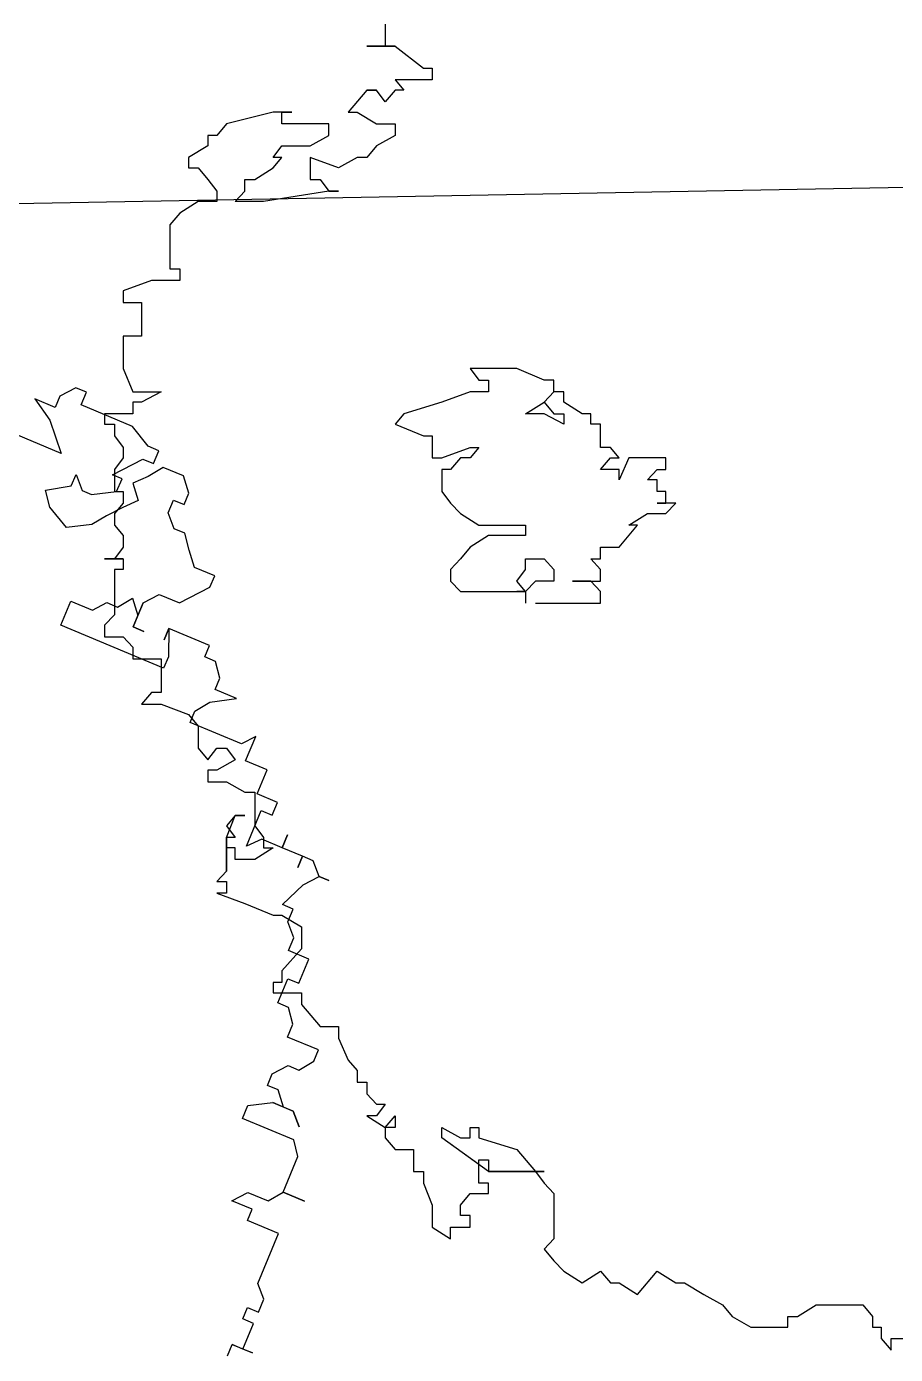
# Model space of a CAD drawing. Extents: x -30 to 1202, y 231 to 898.
# Drawn here: x 409.394 to 411.465, y 437.86 to 441.024 of the extents above; entities that cross this region are included whole.
import ezdxf

# ---------------------------------------------------------------- set-up
doc = ezdxf.new("R2010")
doc.units = 0
doc.header["$LTSCALE"] = 0.04
doc.layers.get('0').update_dxf_attribs({"linetype": 'CONTINUOUS'})
doc.layers.add('CONTORXXNP----00', color=255, linetype='CONTINUOUS')
doc.layers.add('PISO', color=1, linetype='CONTINUOUS')
doc.styles.get("Standard").update_dxf_attribs({"font": 'romans.shx'})

# ---------------------------------------------------------------- blocks, each defined once
blk = doc.blocks.new('ARB3')
at = {"color": 0}
for p, q in [((0.05813, 0.47825), (0.05232, 0.48517)), ((0.05232, 0.48517), (0.05232, 0.47825)), ((0.05232, 0.47825), (0.03552, 0.47825)), ((0.05813, 0.47133), (0.05813, 0.47825)), ((0.0633, 0.47133), (0.05813, 0.47133)), ((0.0633, 0.46518), (0.0633, 0.47133)), ((0.13564, 0.47133), (0.11368, 0.47133)), ((0.11368, 0.47133), (0.11368, 0.46518)), ((0.14662, 0.46518), (0.13564, 0.47133)), ((0.06911, 0.45826), (0.0633, 0.46518)), ((0.10786, 0.46518), (0.09688, 0.45826)), ((0.11368, 0.46518), (0.10786, 0.46518)), ((0.15243, 0.45826), (0.14662, 0.46518)), ((0.09688, 0.45826), (0.06911, 0.45826)), ((0.16341, 0.4521), (0.15243, 0.45826)), ((0.17504, 0.44518), (0.16341, 0.4521)), ((0.20281, 0.4521), (0.19119, 0.43826)), ((0.21379, 0.44518), (0.20281, 0.4521)), ((0.18021, 0.44518), (0.17504, 0.44518)), ((0.19119, 0.43826), (0.18021, 0.44518)), ((0.21896, 0.44518), (0.21379, 0.44518)), ((0.22477, 0.43826), (0.21896, 0.44518)), ((0.23575, 0.44518), (0.22477, 0.43826)), ((0.24673, 0.43826), (0.23575, 0.44518)), ((0.25255, 0.43211), (0.24673, 0.43826)), ((0.25836, 0.42519), (0.25255, 0.43211)), ((0.25255, 0.41904), (0.25836, 0.42519)), ((0.25255, 0.39213), (0.25255, 0.41904)), ((0.32489, 0.41212), (0.31391, 0.41904)), ((0.31391, 0.41904), (0.31391, 0.41212)), ((0.31391, 0.41212), (0.30228, 0.41212)), ((0.30228, 0.41212), (0.30228, 0.4052)), ((0.32489, 0.39905), (0.32489, 0.41212)), ((0.30228, 0.4052), (0.30809, 0.4052)), ((0.30809, 0.4052), (0.30809, 0.39905)), ((0.30809, 0.39905), (0.30228, 0.39213)), ((0.33005, 0.38597), (0.32489, 0.39905)), ((0.25836, 0.38597), (0.25255, 0.39213)), ((0.30228, 0.39213), (0.2913, 0.39213)), ((0.2913, 0.39213), (0.2913, 0.38597)), ((0.26353, 0.37905), (0.25836, 0.38597)), ((0.2913, 0.38597), (0.29711, 0.38597)), ((0.29711, 0.38597), (0.29711, 0.37213)), ((0.33005, 0.37905), (0.33005, 0.38597)), ((0.2913, 0.37905), (0.25836, 0.37905)), ((0.25836, 0.37905), (0.2913, 0.37905)), ((0.27451, 0.36598), (0.26353, 0.37905)), ((0.2913, 0.37213), (0.2913, 0.37905)), ((0.2913, 0.37905), (0.31907, 0.35906)), ((0.33587, 0.37905), (0.33005, 0.37905)), ((0.33587, 0.36598), (0.33587, 0.37905)), ((0.29711, 0.37213), (0.2913, 0.37213)), ((0.29711, 0.35906), (0.27451, 0.36598)), ((0.34685, 0.36598), (0.33587, 0.36598)), ((0.35266, 0.35906), (0.34685, 0.36598)), ((0.29711, 0.35291), (0.29711, 0.35906)), ((0.30809, 0.35906), (0.30228, 0.35906)), ((0.30228, 0.35906), (0.30228, 0.35291)), ((0.31907, 0.35291), (0.30809, 0.35906)), ((0.31907, 0.35906), (0.31907, 0.35291)), ((0.35266, 0.35291), (0.35266, 0.35906)), ((0.30228, 0.35291), (0.29711, 0.35291)), ((0.35266, 0.35291), (0.34685, 0.34599)), ((0.34685, 0.34599), (0.34685, 0.35291)), ((0.34685, 0.35291), (0.35266, 0.35291)), ((0.36364, 0.34599), (0.35266, 0.35291)), ((0.35266, 0.33907), (0.35783, 0.34599)), ((0.35783, 0.34599), (0.36364, 0.34599)), ((0.35783, 0.33907), (0.35266, 0.33907)), ((0.36364, 0.33292), (0.35783, 0.33907)), ((0.36364, 0.32599), (0.36364, 0.33292)), ((0.36945, 0.32599), (0.36364, 0.32599)), ((0.36945, 0.31907), (0.36945, 0.32599)), ((0.37462, 0.31292), (0.36945, 0.31907)), ((0.38043, 0.29985), (0.37462, 0.31292)), ((0.38043, 0.29293), (0.38043, 0.29985)), ((0.39141, 0.29293), (0.38043, 0.29293)), ((0.40239, 0.27986), (0.39141, 0.29293)), ((0.40239, 0.27294), (0.40239, 0.27986)), ((0.41919, 0.27294), (0.40239, 0.27294)), ((0.41919, 0.26678), (0.41919, 0.27294)), ((0.41402, 0.25986), (0.41402, 0.26678)), ((0.41402, 0.26678), (0.41919, 0.26678)), ((0.40239, 0.24679), (0.41402, 0.25986)), ((0.40239, 0.23372), (0.40239, 0.24679)), ((0.41402, 0.2268), (0.40239, 0.23372)), ((0.41919, 0.2268), (0.41402, 0.2268)), ((0.43598, 0.21988), (0.41919, 0.2268)), ((0.45277, 0.21373), (0.43598, 0.21988)), ((0.44696, 0.20681), (0.44696, 0.21373)), ((0.44696, 0.21373), (0.45277, 0.21373)), ((0.44696, 0.20065), (0.45277, 0.20681)), ((0.45277, 0.20681), (0.44696, 0.20681)), ((0.44696, 0.18066), (0.44696, 0.20065)), ((0.41919, 0.18681), (0.43017, 0.19373)), ((0.43017, 0.19373), (0.44179, 0.19373)), ((0.44179, 0.19373), (0.44179, 0.18681)), ((0.425, 0.18681), (0.41919, 0.18681)), ((0.425, 0.18066), (0.425, 0.18681)), ((0.44179, 0.18681), (0.44696, 0.18681)), ((0.44696, 0.18681), (0.44696, 0.18066)), ((0.43017, 0.17374), (0.425, 0.18066)), ((0.44696, 0.18066), (0.44179, 0.16759)), ((0.44696, 0.17374), (0.44179, 0.18066)), ((0.44179, 0.18066), (0.44696, 0.18066)), ((0.43017, 0.15375), (0.43017, 0.17374)), ((0.44179, 0.16759), (0.44696, 0.17374)), ((0.44179, 0.16759), (0.43598, 0.16759)), ((0.43598, 0.16759), (0.44179, 0.16759)), ((0.43598, 0.15375), (0.43017, 0.15375)), ((0.44696, 0.1476), (0.43598, 0.15375)), ((0.45794, 0.1476), (0.44696, 0.1476)), ((0.45794, 0.14067), (0.45794, 0.1476)), ((0.44179, 0.13452), (0.45277, 0.14067)), ((0.45277, 0.14067), (0.45794, 0.14067)), ((0.44696, 0.1276), (0.44179, 0.13452)), ((0.45794, 0.13452), (0.45277, 0.1276)), ((0.46375, 0.1276), (0.45794, 0.13452)), ((0.45277, 0.1276), (0.44696, 0.1276)), ((0.46375, 0.11453), (0.46375, 0.1276)), ((0.46957, 0.10761), (0.46375, 0.11453)), ((0.48572, 0.10146), (0.46957, 0.10761)), ((0.49734, 0.10146), (0.48572, 0.10146)), ((0.49153, 0.09454), (0.49734, 0.10146)), ((0.48572, 0.07454), (0.48572, 0.09454)), ((0.48572, 0.09454), (0.49153, 0.09454)), ((0.50251, 0.07454), (0.48572, 0.07454)), ((0.50251, 0.06762), (0.50251, 0.07454)), ((0.50832, 0.06147), (0.50251, 0.06762)), ((0.5193, 0.06147), (0.50832, 0.06147)), ((0.5193, 0.05455), (0.5193, 0.06147)), ((0.51349, 0.0484), (0.5193, 0.05455)), ((0.51349, 0.02149), (0.51349, 0.0484)), ((0.26353, 0.04148), (0.22477, 0.04148)), ((0.22477, 0.04148), (0.22477, 0.03456)), ((0.26934, 0.03456), (0.26934, 0.04148)), ((0.22477, 0.03456), (0.23059, 0.02841)), ((0.26353, 0.02841), (0.26934, 0.03456)), ((0.30809, 0.03456), (0.26934, 0.03456)), ((0.26934, 0.03456), (0.27451, 0.02841)), ((0.26934, 0.03456), (0.27451, 0.03456)), ((0.27451, 0.03456), (0.26934, 0.03456)), ((0.31391, 0.02841), (0.30809, 0.03456)), ((0.24157, 0.02841), (0.22477, 0.02841)), ((0.22477, 0.02841), (0.22477, 0.02149)), ((0.23059, 0.02841), (0.24157, 0.02841)), ((0.25255, 0.02149), (0.25255, 0.02841)), ((0.25255, 0.02841), (0.26353, 0.02841)), ((0.27451, 0.02841), (0.26934, 0.02149)), ((0.31391, 0.02149), (0.31391, 0.02841)), ((0.22477, 0.02149), (0.23059, 0.01533)), ((0.25836, 0.01533), (0.25255, 0.02149)), ((0.26934, 0.02149), (0.26934, 0.01533)), ((0.30809, 0.01533), (0.31391, 0.02149)), ((0.50832, 0.01533), (0.50832, 0.02149)), ((0.50832, 0.02149), (0.51349, 0.02149)), ((0.23059, 0.01533), (0.22477, 0.01533)), ((0.22477, 0.01533), (0.22477, 0.00841)), ((0.26934, 0.01533), (0.25836, 0.01533)), ((0.30228, 0.00841), (0.30809, 0.01533)), ((0.50832, 0.00841), (0.51349, 0.01533)), ((0.5193, 0.01533), (0.50832, 0.01533)), ((0.51349, 0.01533), (0.5193, 0.01533)), ((0.21379, 0.00841), (0.20281, -0.00466)), ((0.22477, 0.00841), (0.21379, 0.00841)), ((0.2913, 0.00149), (0.30228, 0.00841)), ((0.50832, 0.00149), (0.50832, 0.00841)), ((0.26934, -0.00466), (0.26934, 0.00149)), ((0.26934, 0.00149), (0.2913, 0.00149)), ((0.51349, -0.00466), (0.50832, 0.00149)), ((0.20798, -0.00466), (0.197, -0.01158)), ((0.20281, -0.00466), (0.20798, -0.00466)), ((0.29711, -0.00466), (0.26934, -0.00466)), ((0.30809, -0.01158), (0.29711, -0.00466)), ((0.51349, -0.01158), (0.51349, -0.00466)), ((0.18602, -0.01158), (0.18021, -0.01773)), ((0.197, -0.01158), (0.18602, -0.01158)), ((0.31391, -0.01773), (0.30809, -0.01158)), ((0.50832, -0.01773), (0.51349, -0.01158)), ((0.18021, -0.01773), (0.19119, -0.01773)), ((0.19119, -0.01773), (0.18602, -0.01773)), ((0.18602, -0.01773), (0.18602, -0.02465)), ((0.31907, -0.02465), (0.31391, -0.01773)), ((0.50832, -0.02465), (0.50832, -0.01773)), ((0.18602, -0.02465), (0.19119, -0.02465)), ((0.19119, -0.02465), (0.19119, -0.03157)), ((0.31907, -0.03773), (0.31907, -0.02465)), ((0.51349, -0.02465), (0.50832, -0.02465)), ((0.51349, -0.03773), (0.51349, -0.02465)), ((0.19119, -0.03157), (0.197, -0.03157)), ((0.197, -0.03157), (0.19119, -0.03773)), ((0.20798, -0.04465), (0.21379, -0.03157)), ((0.21379, -0.03157), (0.21379, -0.03773)), ((0.19119, -0.03773), (0.18602, -0.03773)), ((0.18602, -0.03773), (0.18602, -0.04465)), ((0.21379, -0.03773), (0.22477, -0.03773)), ((0.22477, -0.03773), (0.21896, -0.04465)), ((0.30809, -0.04465), (0.31391, -0.03773)), ((0.31391, -0.03773), (0.31907, -0.03773)), ((0.50832, -0.04465), (0.51349, -0.03773)), ((-0.48119, -0.04465), (-0.48119, -0.0508)), ((0.18602, -0.04465), (0.20798, -0.04465)), ((0.21896, -0.04465), (0.21379, -0.04465)), ((0.21379, -0.04465), (0.21896, -0.0508)), ((0.29711, -0.0508), (0.30228, -0.04465)), ((0.31907, -0.04465), (0.30228, -0.0508)), ((0.30228, -0.04465), (0.30809, -0.04465)), ((0.32489, -0.04465), (0.31907, -0.04465)), ((0.32489, -0.05772), (0.32489, -0.04465)), ((0.50832, -0.0508), (0.50832, -0.04465)), ((-0.48119, -0.0508), (-0.49217, -0.0508)), ((-0.49217, -0.0508), (-0.48701, -0.0508)), ((-0.48701, -0.0508), (-0.48701, -0.06464)), ((0.21896, -0.0508), (0.22477, -0.0508)), ((0.22477, -0.0508), (0.22477, -0.06464)), ((0.30228, -0.0508), (0.29711, -0.0508)), ((0.51349, -0.05772), (0.50832, -0.0508)), ((0.33005, -0.05772), (0.32489, -0.05772)), ((0.34685, -0.06464), (0.33005, -0.05772)), ((0.51349, -0.06464), (0.51349, -0.05772)), ((-0.48701, -0.06464), (-0.48119, -0.06464)), ((-0.48119, -0.06464), (-0.48119, -0.07079)), ((0.22477, -0.06464), (0.23059, -0.06464)), ((0.23059, -0.06464), (0.23059, -0.07079)), ((0.24673, -0.07079), (0.24673, -0.06464)), ((0.24673, -0.06464), (0.25836, -0.07079)), ((0.34168, -0.07079), (0.34685, -0.06464)), ((0.5193, -0.06464), (0.51349, -0.06464)), ((0.5193, -0.07079), (0.5193, -0.06464)), ((-0.48119, -0.07079), (-0.48701, -0.07079)), ((-0.48701, -0.07079), (-0.48701, -0.07771)), ((0.23059, -0.07079), (0.23575, -0.07079)), ((0.23575, -0.07079), (0.24673, -0.07771)), ((0.25255, -0.07079), (0.24673, -0.07079)), ((0.25836, -0.07771), (0.25255, -0.07079)), ((0.25836, -0.07079), (0.26934, -0.07079)), ((0.26934, -0.07079), (0.25836, -0.07771)), ((0.31907, -0.07771), (0.34168, -0.07079)), ((0.50251, -0.07771), (0.50251, -0.07079)), ((0.50251, -0.07079), (0.5193, -0.07079)), ((-0.48701, -0.07771), (-0.48119, -0.08386)), ((0.24673, -0.07771), (0.24673, -0.08386)), ((0.25255, -0.08386), (0.25836, -0.07771)), ((0.25836, -0.07771), (0.25255, -0.08386)), ((0.30228, -0.08386), (0.31907, -0.07771)), ((0.48572, -0.08386), (0.49734, -0.07771)), ((0.49734, -0.07771), (0.50251, -0.07771)), ((-0.48119, -0.08386), (-0.48119, -0.11078)), ((0.24673, -0.08386), (0.25255, -0.08386)), ((0.25255, -0.08386), (0.25255, -0.09078)), ((0.2913, -0.09078), (0.2913, -0.08386)), ((0.2913, -0.08386), (0.30228, -0.08386)), ((0.50251, -0.08386), (0.48572, -0.08386)), ((0.50832, -0.0977), (0.50251, -0.08386)), ((0.25255, -0.09078), (0.25836, -0.09078)), ((0.25836, -0.09078), (0.27451, -0.0977)), ((0.29711, -0.09078), (0.2913, -0.09078)), ((0.30228, -0.0977), (0.29711, -0.09078)), ((0.27451, -0.0977), (0.30228, -0.0977)), ((0.50832, -0.11693), (0.50832, -0.0977)), ((-0.48119, -0.11078), (-0.4644, -0.11078)), ((-0.4644, -0.11078), (-0.4644, -0.11693)), ((-0.4644, -0.11693), (-0.45342, -0.11693)), ((-0.45342, -0.11693), (-0.45923, -0.12385)), ((0.49734, -0.13692), (0.49734, -0.11693)), ((0.49734, -0.11693), (0.50832, -0.11693)), ((-0.47021, -0.12385), (-0.47538, -0.13077)), ((-0.45923, -0.12385), (-0.47021, -0.12385)), ((-0.47538, -0.13077), (-0.48701, -0.13077)), ((-0.48701, -0.13077), (-0.47538, -0.13077)), ((-0.47538, -0.13077), (-0.47538, -0.14999)), ((0.50832, -0.13692), (0.49734, -0.13692)), ((0.50832, -0.14384), (0.50832, -0.13692)), ((0.49153, -0.14999), (0.50832, -0.14384)), ((-0.47538, -0.14999), (-0.47021, -0.15691)), ((0.47474, -0.15691), (0.47474, -0.14999)), ((0.47474, -0.14999), (0.49153, -0.14999)), ((-0.47021, -0.15691), (-0.44244, -0.15691)), ((-0.44244, -0.15691), (-0.44244, -0.16383)), ((0.48055, -0.15691), (0.47474, -0.15691)), ((0.48055, -0.18306), (0.48055, -0.15691)), ((-0.4644, -0.16999), (-0.47021, -0.16383)), ((-0.47021, -0.16383), (-0.4644, -0.16999)), ((-0.44244, -0.16383), (-0.45342, -0.16999)), ((-0.45342, -0.16999), (-0.4644, -0.16999)), ((-0.4644, -0.16999), (-0.45923, -0.16999)), ((-0.45923, -0.16999), (-0.45342, -0.17691)), ((-0.45342, -0.17691), (-0.44761, -0.17691)), ((-0.44761, -0.17691), (-0.44761, -0.18306)), ((-0.44761, -0.18306), (-0.45342, -0.18998)), ((0.47474, -0.18998), (0.48055, -0.18306)), ((-0.45923, -0.18998), (-0.4644, -0.1969)), ((-0.45342, -0.18998), (-0.45923, -0.18998)), ((0.46375, -0.1969), (0.47474, -0.18998)), ((-0.4644, -0.1969), (-0.4644, -0.20305)), ((0.38625, -0.20305), (0.425, -0.1969)), ((0.425, -0.1969), (0.44179, -0.1969)), ((0.44179, -0.1969), (0.43598, -0.20305)), ((0.45277, -0.20305), (0.45277, -0.1969)), ((0.45277, -0.1969), (0.46375, -0.1969)), ((-0.4644, -0.20305), (-0.44761, -0.20305)), ((-0.44761, -0.20305), (-0.44761, -0.20997)), ((0.38625, -0.20305), (0.38043, -0.20305)), ((0.38043, -0.20305), (0.38625, -0.20305)), ((0.39141, -0.20997), (0.38625, -0.20305)), ((0.43598, -0.20305), (0.43598, -0.20997)), ((0.45794, -0.20997), (0.45277, -0.20305)), ((-0.44761, -0.20997), (-0.44244, -0.21689)), ((0.39723, -0.20997), (0.39141, -0.20997)), ((0.39723, -0.22305), (0.39723, -0.20997)), ((0.43017, -0.20997), (0.41919, -0.21689)), ((0.43598, -0.20997), (0.43017, -0.20997)), ((0.46375, -0.21689), (0.45794, -0.20997)), ((-0.44244, -0.21689), (-0.43663, -0.21689)), ((-0.43663, -0.21689), (-0.43663, -0.22997)), ((0.36945, -0.22305), (0.38043, -0.21689)), ((0.38043, -0.21689), (0.39723, -0.22305)), ((0.41919, -0.21689), (0.41402, -0.22305)), ((0.46957, -0.21689), (0.46375, -0.21689)), ((0.46957, -0.22305), (0.46957, -0.21689)), ((0.35783, -0.22997), (0.36364, -0.22305)), ((0.36364, -0.22305), (0.36945, -0.22305)), ((0.41402, -0.22305), (0.41919, -0.22305)), ((0.41919, -0.22305), (0.41402, -0.22997)), ((0.45794, -0.22997), (0.46957, -0.22305)), ((-0.43663, -0.22997), (-0.44244, -0.22997)), ((-0.44244, -0.22997), (-0.44244, -0.24304)), ((0.34685, -0.23612), (0.35783, -0.22997)), ((0.39723, -0.22997), (0.38625, -0.23612)), ((0.41402, -0.22997), (0.39723, -0.22997)), ((0.45794, -0.23612), (0.45794, -0.22997)), ((0.34685, -0.24304), (0.34685, -0.23612)), ((0.38625, -0.23612), (0.38625, -0.24304)), ((0.44696, -0.24304), (0.45277, -0.23612)), ((0.45277, -0.23612), (0.45794, -0.23612)), ((-0.44244, -0.24304), (-0.43146, -0.24304)), ((-0.43146, -0.24304), (-0.43146, -0.24996)), ((0.35783, -0.24304), (0.34685, -0.24304)), ((0.36945, -0.24996), (0.35783, -0.24304)), ((0.38625, -0.24304), (0.41402, -0.24304)), ((0.41402, -0.24304), (0.41402, -0.24996)), ((0.41919, -0.24996), (0.44696, -0.24304)), ((-0.43146, -0.24996), (-0.42565, -0.25611)), ((0.36364, -0.26303), (0.37462, -0.24996)), ((0.37462, -0.24996), (0.36945, -0.24996)), ((0.41402, -0.24996), (0.40821, -0.24996)), ((0.40821, -0.24996), (0.41919, -0.24996)), ((-0.42565, -0.25611), (-0.42565, -0.26303)), ((0.34685, -0.26303), (0.35266, -0.25611)), ((0.35266, -0.25611), (0.35783, -0.26303)), ((-0.42565, -0.26303), (-0.41983, -0.26303)), ((-0.41983, -0.26303), (-0.42565, -0.2761)), ((0.34685, -0.26918), (0.34168, -0.26303)), ((0.34168, -0.26303), (0.34685, -0.26303)), ((0.35783, -0.26303), (0.36364, -0.26303)), ((0.36364, -0.26303), (0.35783, -0.26303)), ((0.35783, -0.26303), (0.36364, -0.26303)), ((0.32489, -0.2761), (0.32489, -0.26918)), ((0.32489, -0.26918), (0.34685, -0.26918)), ((-0.42565, -0.2761), (-0.43146, -0.28302)), ((0.33005, -0.2761), (0.32489, -0.2761)), ((0.34685, -0.28918), (0.33005, -0.2761)), ((-0.43146, -0.28302), (-0.43663, -0.28302)), ((-0.43663, -0.28302), (-0.43146, -0.28302)), ((-0.43146, -0.28302), (-0.42565, -0.28918)), ((-0.41983, -0.28918), (-0.41983, -0.28302)), ((-0.41983, -0.28302), (-0.41983, -0.28918)), ((-0.39787, -0.28918), (-0.39206, -0.28302)), ((-0.39206, -0.28302), (-0.39206, -0.30225)), ((-0.42565, -0.28918), (-0.41983, -0.28918)), ((-0.41983, -0.28918), (-0.40885, -0.28918)), ((-0.40885, -0.28918), (-0.40885, -0.2961)), ((-0.40885, -0.2961), (-0.40885, -0.28918)), ((-0.40885, -0.28918), (-0.39787, -0.28918)), ((0.36364, -0.28918), (0.34685, -0.28918)), ((0.35266, -0.30225), (0.35266, -0.28918)), ((0.35266, -0.28918), (0.36364, -0.28918)), ((-0.39206, -0.30225), (-0.39787, -0.30225)), ((-0.39787, -0.30225), (-0.39787, -0.30917)), ((-0.39787, -0.30917), (-0.38689, -0.30917)), ((-0.38689, -0.30917), (-0.38689, -0.32224)), ((-0.38689, -0.32224), (-0.37527, -0.32224)), ((-0.37527, -0.32224), (-0.37527, -0.33531)), ((-0.37527, -0.33531), (-0.3701, -0.32916)), ((-0.3701, -0.32916), (-0.34233, -0.32916)), ((-0.34233, -0.32916), (-0.34233, -0.33531)), ((-0.34233, -0.33531), (-0.34749, -0.34223)), ((-0.34749, -0.34223), (-0.35912, -0.34916)), ((-0.35912, -0.34916), (-0.34749, -0.34916)), ((-0.34749, -0.34916), (-0.34749, -0.35531)), ((-0.31972, -0.35531), (-0.31972, -0.34916)), ((-0.31972, -0.34916), (-0.26417, -0.34916)), ((-0.26417, -0.34916), (-0.26417, -0.36223)), ((-0.34749, -0.35531), (-0.34233, -0.36223)), ((-0.31455, -0.36838), (-0.31972, -0.35531)), ((-0.34233, -0.36223), (-0.33651, -0.36223)), ((-0.33651, -0.36223), (-0.33651, -0.36838)), ((-0.31455, -0.36838), (-0.31455, -0.36223)), ((-0.31455, -0.36223), (-0.31455, -0.36838)), ((-0.29776, -0.36223), (-0.30357, -0.36223)), ((-0.30357, -0.36223), (-0.29776, -0.36223)), ((-0.29776, -0.36838), (-0.29776, -0.36223)), ((-0.29776, -0.36223), (-0.29776, -0.3753)), ((-0.2758, -0.36223), (-0.28097, -0.36838)), ((-0.26417, -0.36223), (-0.2758, -0.36223)), ((-0.33651, -0.36838), (-0.31455, -0.36838)), ((-0.29195, -0.3753), (-0.29776, -0.36838)), ((-0.28678, -0.36838), (-0.29195, -0.3753)), ((-0.28097, -0.36838), (-0.28678, -0.36838)), ((-0.29776, -0.3753), (-0.30357, -0.38222)), ((-0.31455, -0.38222), (-0.32553, -0.39529)), ((-0.30357, -0.38222), (-0.31455, -0.38222)), ((-0.32553, -0.39529), (-0.32553, -0.40144)), ((-0.25901, -0.40144), (-0.24802, -0.39529)), ((-0.24802, -0.39529), (-0.2364, -0.40144)), ((-0.32553, -0.40144), (-0.31455, -0.40144)), ((-0.31455, -0.40144), (-0.30874, -0.40837)), ((-0.26417, -0.40837), (-0.25901, -0.40144)), ((-0.2364, -0.40144), (-0.23123, -0.40837)), ((-0.30874, -0.40837), (-0.30357, -0.41529)), ((-0.26999, -0.41529), (-0.26417, -0.40837)), ((-0.23123, -0.40837), (-0.24221, -0.41529)), ((-0.30357, -0.41529), (-0.29776, -0.41529)), ((-0.29776, -0.41529), (-0.29195, -0.42144)), ((-0.2758, -0.42144), (-0.26999, -0.41529)), ((-0.25319, -0.41529), (-0.26417, -0.42144)), ((-0.24802, -0.41529), (-0.25319, -0.41529)), ((-0.24221, -0.42144), (-0.24802, -0.41529)), ((-0.24221, -0.41529), (-0.24221, -0.42144)), ((-0.29195, -0.42144), (-0.29195, -0.42836)), ((-0.26999, -0.42836), (-0.2758, -0.42144)), ((-0.26417, -0.42144), (-0.26417, -0.42836)), ((-0.29195, -0.42836), (-0.29776, -0.42836)), ((-0.29776, -0.42836), (-0.29776, -0.43451)), ((-0.2758, -0.43451), (-0.26999, -0.42836)), ((-0.25901, -0.42836), (-0.26999, -0.44143)), ((-0.26417, -0.42836), (-0.25901, -0.42836)), ((-0.21961, -0.44143), (-0.23123, -0.42836)), ((-0.23123, -0.42836), (-0.20346, -0.42836)), ((-0.29776, -0.43451), (-0.29195, -0.44143)), ((-0.28097, -0.44143), (-0.2758, -0.43451)), ((-0.29195, -0.44143), (-0.28097, -0.44143)), ((-0.26999, -0.44143), (-0.2758, -0.44143)), ((-0.2758, -0.44143), (-0.2758, -0.44835)), ((-0.20863, -0.44835), (-0.21961, -0.44143)), ((-0.2758, -0.44835), (-0.26999, -0.44835)), ((-0.26999, -0.44835), (-0.25901, -0.4545)), ((-0.21961, -0.4545), (-0.21961, -0.44835)), ((-0.21961, -0.44835), (-0.20863, -0.44835)), ((-0.25901, -0.4545), (-0.23123, -0.4545)), ((-0.23123, -0.4545), (-0.23123, -0.46142)), ((-0.22542, -0.46142), (-0.21961, -0.4545)), ((-0.23123, -0.46142), (-0.22542, -0.46142))]:
    blk.add_line(p, q, dxfattribs=at)
at = {"layer": 'CONTORXXNP----00'}
for p, q in [((0.05232, 0.48517), (0.05232, 0.47825)), ((0.05813, 0.47825), (0.05232, 0.48517)), ((0.05232, 0.47825), (0.03552, 0.47825)), ((0.05813, 0.47133), (0.05813, 0.47825)), ((0.0633, 0.47133), (0.05813, 0.47133)), ((0.0633, 0.46518), (0.0633, 0.47133)), ((0.11368, 0.47133), (0.11368, 0.46518)), ((0.13564, 0.47133), (0.11368, 0.47133)), ((0.14662, 0.46518), (0.13564, 0.47133)), ((0.06911, 0.45826), (0.0633, 0.46518)), ((0.10786, 0.46518), (0.09688, 0.45826)), ((0.11368, 0.46518), (0.10786, 0.46518)), ((0.15243, 0.45826), (0.14662, 0.46518)), ((0.09688, 0.45826), (0.06911, 0.45826)), ((0.16341, 0.4521), (0.15243, 0.45826)), ((0.17504, 0.44518), (0.16341, 0.4521)), ((0.20281, 0.4521), (0.19119, 0.43826)), ((0.21379, 0.44518), (0.20281, 0.4521)), ((0.18021, 0.44518), (0.17504, 0.44518)), ((0.19119, 0.43826), (0.18021, 0.44518)), ((0.21896, 0.44518), (0.21379, 0.44518)), ((0.22477, 0.43826), (0.21896, 0.44518)), ((0.23575, 0.44518), (0.22477, 0.43826)), ((0.24673, 0.43826), (0.23575, 0.44518)), ((0.25255, 0.43211), (0.24673, 0.43826)), ((0.25836, 0.42519), (0.25255, 0.43211)), ((0.25255, 0.41904), (0.25836, 0.42519)), ((0.25255, 0.39213), (0.25255, 0.41904)), ((0.31391, 0.41904), (0.31391, 0.41212)), ((0.32489, 0.41212), (0.31391, 0.41904)), ((0.30228, 0.41212), (0.30228, 0.4052)), ((0.31391, 0.41212), (0.30228, 0.41212)), ((0.32489, 0.39905), (0.32489, 0.41212)), ((0.30228, 0.4052), (0.30809, 0.4052)), ((0.30809, 0.4052), (0.30809, 0.39905)), ((0.30809, 0.39905), (0.30228, 0.39213)), ((0.33005, 0.38597), (0.32489, 0.39905)), ((0.25836, 0.38597), (0.25255, 0.39213)), ((0.2913, 0.39213), (0.2913, 0.38597)), ((0.30228, 0.39213), (0.2913, 0.39213)), ((0.26353, 0.37905), (0.25836, 0.38597)), ((0.2913, 0.38597), (0.29711, 0.38597)), ((0.29711, 0.38597), (0.29711, 0.37487)), ((0.33005, 0.37905), (0.33005, 0.38597)), ((0.27451, 0.36598), (0.26353, 0.37905)), ((0.33587, 0.37905), (0.33005, 0.37905)), ((0.33587, 0.36598), (0.33587, 0.37905)), ((0.29711, 0.37487), (0.31907, 0.35906)), ((0.29711, 0.35906), (0.27451, 0.36598)), ((0.34685, 0.36598), (0.33587, 0.36598)), ((0.35266, 0.35906), (0.34685, 0.36598)), ((0.29711, 0.35291), (0.29711, 0.35906)), ((0.30228, 0.35906), (0.30228, 0.35291)), ((0.30809, 0.35906), (0.30228, 0.35906)), ((0.31907, 0.35291), (0.30809, 0.35906)), ((0.31907, 0.35906), (0.31907, 0.35291)), ((0.35266, 0.35291), (0.35266, 0.35906)), ((0.30228, 0.35291), (0.29711, 0.35291)), ((0.36364, 0.34599), (0.35266, 0.35291)), ((0.35266, 0.33907), (0.35783, 0.34599)), ((0.35783, 0.34599), (0.36364, 0.34599)), ((0.35783, 0.33907), (0.35266, 0.33907)), ((0.36364, 0.33292), (0.35783, 0.33907)), ((0.36364, 0.32599), (0.36364, 0.33292)), ((0.36945, 0.32599), (0.36364, 0.32599)), ((0.36945, 0.31907), (0.36945, 0.32599)), ((0.37462, 0.31292), (0.36945, 0.31907)), ((0.38043, 0.29985), (0.37462, 0.31292)), ((0.38043, 0.29293), (0.38043, 0.29985)), ((0.39141, 0.29293), (0.38043, 0.29293)), ((0.40239, 0.27986), (0.39141, 0.29293)), ((0.40239, 0.27294), (0.40239, 0.27986)), ((0.41919, 0.27294), (0.40239, 0.27294)), ((0.41919, 0.26678), (0.41919, 0.27294)), ((0.41402, 0.26678), (0.41919, 0.26678)), ((0.41402, 0.25986), (0.41402, 0.26678)), ((0.40239, 0.24679), (0.41402, 0.25986)), ((0.40239, 0.23372), (0.40239, 0.24679)), ((0.41402, 0.2268), (0.40239, 0.23372)), ((0.41919, 0.2268), (0.41402, 0.2268)), ((0.43598, 0.21988), (0.41919, 0.2268)), ((0.45277, 0.21373), (0.43598, 0.21988)), ((0.44696, 0.21373), (0.45277, 0.21373)), ((0.44696, 0.20681), (0.44696, 0.21373)), ((0.45277, 0.20681), (0.44696, 0.20681)), ((0.44696, 0.20065), (0.45277, 0.20681)), ((0.44696, 0.20065), (0.44696, 0.18681)), ((0.41919, 0.18681), (0.43017, 0.19373)), ((0.43017, 0.19373), (0.44179, 0.19373)), ((0.44179, 0.19373), (0.44179, 0.18681)), ((0.425, 0.18681), (0.41919, 0.18681)), ((0.425, 0.18066), (0.425, 0.18681)), ((0.44179, 0.18681), (0.44696, 0.18681)), ((0.43017, 0.17374), (0.425, 0.18066)), ((0.43017, 0.15375), (0.43017, 0.17374)), ((0.43598, 0.15375), (0.43017, 0.15375)), ((0.44696, 0.1476), (0.43598, 0.15375)), ((0.45794, 0.1476), (0.44696, 0.1476)), ((0.45794, 0.14067), (0.45794, 0.1476)), ((0.44179, 0.13452), (0.45277, 0.14067)), ((0.45277, 0.14067), (0.45794, 0.14067)), ((0.44696, 0.1276), (0.44179, 0.13452)), ((0.45794, 0.13452), (0.45277, 0.1276)), ((0.46375, 0.1276), (0.45794, 0.13452)), ((0.45277, 0.1276), (0.44696, 0.1276)), ((0.46375, 0.11453), (0.46375, 0.1276)), ((0.46957, 0.10761), (0.46375, 0.11453)), ((0.48572, 0.10146), (0.46957, 0.10761)), ((0.49734, 0.10146), (0.48572, 0.10146)), ((0.49153, 0.09454), (0.49734, 0.10146)), ((0.48572, 0.09454), (0.49153, 0.09454)), ((0.48572, 0.07454), (0.48572, 0.09454)), ((0.50251, 0.07454), (0.48572, 0.07454)), ((0.50251, 0.06762), (0.50251, 0.07454)), ((0.50832, 0.06147), (0.50251, 0.06762)), ((0.5193, 0.06147), (0.50832, 0.06147)), ((0.5193, 0.05455), (0.5193, 0.06147)), ((0.51349, 0.0484), (0.5193, 0.05455)), ((0.51349, 0.02149), (0.51349, 0.0484)), ((0.50832, 0.02149), (0.51349, 0.02149)), ((0.50832, 0.01533), (0.50832, 0.02149)), ((0.50832, 0.01533), (0.51349, 0.01533)), ((0.50832, 0.00841), (0.51349, 0.01533)), ((0.50832, 0.00149), (0.50832, 0.00841)), ((0.51349, -0.00466), (0.50832, 0.00149)), ((0.51349, -0.01158), (0.51349, -0.00466)), ((0.50832, -0.01773), (0.51349, -0.01158)), ((0.50832, -0.02465), (0.50832, -0.01773)), ((0.51349, -0.02465), (0.50832, -0.02465)), ((0.51349, -0.03773), (0.51349, -0.02465)), ((0.50832, -0.04465), (0.51349, -0.03773)), ((-0.48119, -0.04465), (-0.48119, -0.0508)), ((0.50832, -0.0508), (0.50832, -0.04465)), ((-0.48701, -0.0508), (-0.48119, -0.0508)), ((-0.48701, -0.0508), (-0.48701, -0.06464)), ((0.51349, -0.05772), (0.50832, -0.0508)), ((0.51349, -0.06464), (0.51349, -0.05772)), ((-0.48701, -0.06464), (-0.48119, -0.06464)), ((-0.48119, -0.06464), (-0.48119, -0.07079)), ((0.5193, -0.06464), (0.51349, -0.06464)), ((0.5193, -0.07079), (0.5193, -0.06464)), ((-0.48701, -0.07079), (-0.48701, -0.07771)), ((-0.48119, -0.07079), (-0.48701, -0.07079)), ((0.50251, -0.07079), (0.5193, -0.07079)), ((0.50251, -0.07771), (0.50251, -0.07079)), ((-0.48701, -0.07771), (-0.48119, -0.08386)), ((0.48572, -0.08386), (0.49734, -0.07771)), ((0.49734, -0.07771), (0.50251, -0.07771)), ((-0.48119, -0.08386), (-0.48119, -0.11078)), ((0.50251, -0.08386), (0.48572, -0.08386)), ((0.50832, -0.0977), (0.50251, -0.08386)), ((0.50832, -0.11693), (0.50832, -0.0977)), ((-0.48119, -0.11078), (-0.4644, -0.11078)), ((-0.4644, -0.11078), (-0.4644, -0.11693)), ((-0.4644, -0.11693), (-0.45342, -0.11693)), ((-0.45342, -0.11693), (-0.45923, -0.12385)), ((0.49734, -0.11693), (0.50832, -0.11693)), ((0.49734, -0.13692), (0.49734, -0.11693)), ((-0.47021, -0.12385), (-0.47538, -0.13077)), ((-0.45923, -0.12385), (-0.47021, -0.12385)), ((-0.47538, -0.13077), (-0.47538, -0.14999)), ((0.50832, -0.13692), (0.49734, -0.13692)), ((0.50832, -0.14384), (0.50832, -0.13692)), ((0.49153, -0.14999), (0.50832, -0.14384)), ((-0.47538, -0.14999), (-0.47021, -0.15691)), ((0.47474, -0.14999), (0.49153, -0.14999)), ((0.47474, -0.15691), (0.47474, -0.14999)), ((-0.47021, -0.15691), (-0.44244, -0.15691)), ((-0.44244, -0.15691), (-0.44244, -0.16383)), ((0.48055, -0.15691), (0.47474, -0.15691)), ((0.48055, -0.18306), (0.48055, -0.15691)), ((-0.44244, -0.16383), (-0.45342, -0.16999)), ((-0.45923, -0.16999), (-0.45342, -0.16999)), ((-0.45923, -0.16999), (-0.45342, -0.17691)), ((-0.45342, -0.17691), (-0.44761, -0.17691)), ((-0.44761, -0.17691), (-0.44761, -0.18306)), ((-0.44761, -0.18306), (-0.45342, -0.18998)), ((0.47474, -0.18998), (0.48055, -0.18306)), ((-0.45923, -0.18998), (-0.4644, -0.1969)), ((-0.45342, -0.18998), (-0.45923, -0.18998)), ((0.46375, -0.1969), (0.47474, -0.18998)), ((-0.4644, -0.1969), (-0.4644, -0.20305)), ((0.38625, -0.20305), (0.425, -0.1969)), ((0.425, -0.1969), (0.44179, -0.1969)), ((0.44179, -0.1969), (0.43598, -0.20305)), ((0.45277, -0.1969), (0.46375, -0.1969)), ((0.45277, -0.20305), (0.45277, -0.1969)), ((-0.4644, -0.20305), (-0.44761, -0.20305)), ((-0.44761, -0.20305), (-0.44761, -0.20997)), ((0.39141, -0.20997), (0.38625, -0.20305)), ((0.43598, -0.20305), (0.43598, -0.20997)), ((0.45794, -0.20997), (0.45277, -0.20305)), ((-0.44761, -0.20997), (-0.44244, -0.21689)), ((0.39723, -0.20997), (0.39141, -0.20997)), ((0.39723, -0.22305), (0.39723, -0.20997)), ((0.43017, -0.20997), (0.41919, -0.21689)), ((0.43598, -0.20997), (0.43017, -0.20997)), ((0.46375, -0.21689), (0.45794, -0.20997)), ((-0.44244, -0.21689), (-0.43663, -0.21689)), ((-0.43663, -0.21689), (-0.43663, -0.22997)), ((0.36945, -0.22305), (0.38043, -0.21689)), ((0.38043, -0.21689), (0.39723, -0.22305)), ((0.41919, -0.21689), (0.41402, -0.22305)), ((0.46957, -0.21689), (0.46375, -0.21689)), ((0.46957, -0.22305), (0.46957, -0.21689)), ((0.35783, -0.22997), (0.36364, -0.22305)), ((0.36364, -0.22305), (0.36945, -0.22305)), ((0.41919, -0.22305), (0.41402, -0.22997)), ((0.41402, -0.22305), (0.41919, -0.22305)), ((0.45794, -0.22997), (0.46957, -0.22305)), ((-0.44244, -0.22997), (-0.44244, -0.24304)), ((-0.43663, -0.22997), (-0.44244, -0.22997)), ((0.34685, -0.23612), (0.35783, -0.22997)), ((0.39723, -0.22997), (0.38625, -0.23612)), ((0.41402, -0.22997), (0.39723, -0.22997)), ((0.45794, -0.23612), (0.45794, -0.22997)), ((0.34685, -0.24304), (0.34685, -0.23612)), ((0.38625, -0.23612), (0.38625, -0.24304)), ((0.44696, -0.24304), (0.45277, -0.23612)), ((0.45277, -0.23612), (0.45794, -0.23612)), ((-0.44244, -0.24304), (-0.43146, -0.24304)), ((-0.43146, -0.24304), (-0.43146, -0.24996)), ((0.35783, -0.24304), (0.34685, -0.24304)), ((0.36945, -0.24996), (0.35783, -0.24304)), ((0.38625, -0.24304), (0.41402, -0.24304)), ((0.41402, -0.24304), (0.41402, -0.24996)), ((0.41919, -0.24996), (0.44696, -0.24304)), ((-0.43146, -0.24996), (-0.42565, -0.25611)), ((0.36364, -0.26303), (0.37462, -0.24996)), ((0.37462, -0.24996), (0.36945, -0.24996)), ((0.41402, -0.24996), (0.41919, -0.24996)), ((-0.42565, -0.25611), (-0.42565, -0.26303)), ((0.34685, -0.26303), (0.35266, -0.25611)), ((0.35266, -0.25611), (0.35783, -0.26303)), ((-0.41983, -0.26303), (-0.42565, -0.2761)), ((-0.42565, -0.26303), (-0.41983, -0.26303)), ((0.34168, -0.26303), (0.34685, -0.26303)), ((0.34685, -0.26918), (0.34168, -0.26303)), ((0.35783, -0.26303), (0.36364, -0.26303)), ((0.36364, -0.26303), (0.35783, -0.26303)), ((0.35783, -0.26303), (0.36364, -0.26303)), ((0.32489, -0.26918), (0.34685, -0.26918)), ((0.32489, -0.2761), (0.32489, -0.26918)), ((-0.42565, -0.2761), (-0.43146, -0.28302)), ((0.33005, -0.2761), (0.32489, -0.2761)), ((0.34685, -0.28918), (0.33005, -0.2761)), ((-0.43146, -0.28302), (-0.42565, -0.28918)), ((-0.39787, -0.28918), (-0.39206, -0.28302)), ((-0.39206, -0.28302), (-0.39206, -0.30225)), ((-0.42565, -0.28918), (-0.41983, -0.28918)), ((-0.41983, -0.28918), (-0.40885, -0.28918)), ((-0.40885, -0.28918), (-0.39787, -0.28918)), ((0.34685, -0.28918), (0.35266, -0.28918)), ((0.35266, -0.30225), (0.35266, -0.28918)), ((-0.39787, -0.30225), (-0.39787, -0.30917)), ((-0.39206, -0.30225), (-0.39787, -0.30225)), ((-0.39787, -0.30917), (-0.38689, -0.30917)), ((-0.38689, -0.30917), (-0.38689, -0.32224)), ((-0.38689, -0.32224), (-0.37527, -0.32224)), ((-0.37527, -0.32224), (-0.37527, -0.33531)), ((-0.37527, -0.33531), (-0.3701, -0.32916)), ((-0.3701, -0.32916), (-0.34233, -0.32916)), ((-0.34233, -0.32916), (-0.34233, -0.33531)), ((-0.34233, -0.33531), (-0.34749, -0.34223)), ((-0.34749, -0.34223), (-0.35912, -0.34916)), ((-0.35912, -0.34916), (-0.34749, -0.34916)), ((-0.34749, -0.34916), (-0.34749, -0.35531)), ((-0.31972, -0.34916), (-0.26417, -0.34916)), ((-0.31972, -0.35531), (-0.31972, -0.34916)), ((-0.26417, -0.34916), (-0.26417, -0.36223)), ((-0.34749, -0.35531), (-0.34233, -0.36223)), ((-0.31455, -0.36838), (-0.31972, -0.35531)), ((-0.34233, -0.36223), (-0.33651, -0.36223)), ((-0.33651, -0.36223), (-0.33651, -0.36838)), ((-0.2758, -0.36223), (-0.28097, -0.36838)), ((-0.26417, -0.36223), (-0.2758, -0.36223)), ((-0.33651, -0.36838), (-0.31455, -0.36838)), ((-0.29776, -0.3753), (-0.29776, -0.36838)), ((-0.29195, -0.3753), (-0.29776, -0.36838)), ((-0.28678, -0.36838), (-0.29195, -0.3753)), ((-0.28097, -0.36838), (-0.28678, -0.36838)), ((-0.29776, -0.3753), (-0.30357, -0.38222)), ((-0.31455, -0.38222), (-0.32553, -0.39529)), ((-0.30357, -0.38222), (-0.31455, -0.38222)), ((-0.32553, -0.39529), (-0.32553, -0.40144)), ((-0.25901, -0.40144), (-0.24802, -0.39529)), ((-0.24802, -0.39529), (-0.2364, -0.40144)), ((-0.32553, -0.40144), (-0.31455, -0.40144)), ((-0.31455, -0.40144), (-0.30874, -0.40837)), ((-0.26417, -0.40837), (-0.25901, -0.40144)), ((-0.2364, -0.40144), (-0.23123, -0.40837)), ((-0.30874, -0.40837), (-0.30357, -0.41529)), ((-0.26999, -0.41529), (-0.26417, -0.40837)), ((-0.23123, -0.40837), (-0.24221, -0.41529)), ((-0.30357, -0.41529), (-0.29776, -0.41529)), ((-0.29776, -0.41529), (-0.29195, -0.42144)), ((-0.2758, -0.42144), (-0.26999, -0.41529)), ((-0.25319, -0.41529), (-0.26417, -0.42144)), ((-0.24802, -0.41529), (-0.25319, -0.41529)), ((-0.24221, -0.42144), (-0.24802, -0.41529)), ((-0.24221, -0.41529), (-0.24221, -0.42144)), ((-0.29195, -0.42144), (-0.29195, -0.42836)), ((-0.26999, -0.42836), (-0.2758, -0.42144)), ((-0.26417, -0.42144), (-0.26417, -0.42836)), ((-0.29776, -0.42836), (-0.29776, -0.43451)), ((-0.29195, -0.42836), (-0.29776, -0.42836)), ((-0.2758, -0.43451), (-0.26999, -0.42836)), ((-0.25901, -0.42836), (-0.26999, -0.44143)), ((-0.26417, -0.42836), (-0.25901, -0.42836)), ((-0.23123, -0.42836), (-0.20346, -0.42836)), ((-0.21961, -0.44143), (-0.23123, -0.42836)), ((-0.29776, -0.43451), (-0.29195, -0.44143)), ((-0.28097, -0.44143), (-0.2758, -0.43451)), ((-0.29195, -0.44143), (-0.28097, -0.44143)), ((-0.2758, -0.44143), (-0.2758, -0.44835)), ((-0.26999, -0.44143), (-0.2758, -0.44143)), ((-0.20863, -0.44835), (-0.21961, -0.44143)), ((-0.2758, -0.44835), (-0.26999, -0.44835)), ((-0.26999, -0.44835), (-0.25901, -0.4545)), ((-0.21961, -0.44835), (-0.20863, -0.44835)), ((-0.21961, -0.4545), (-0.21961, -0.44835)), ((-0.25901, -0.4545), (-0.23123, -0.4545)), ((-0.23123, -0.4545), (-0.23123, -0.46142)), ((-0.22542, -0.46142), (-0.21961, -0.4545)), ((-0.23123, -0.46142), (-0.22542, -0.46142))]:
    blk.add_line(p, q, dxfattribs=at)
at = {"flags": 11}
blk.add_attdef('CENTROIDE', (-0.11141, -0.03295), '', height=0.05039, dxfattribs=at)

msp = doc.modelspace()

# ---------------------------------------------------------------- linework, layer by layer
at = {"layer": 'PISO', "color": 1}
msp.add_line((423.7623, 440.8649), (387.688, 440.2035), dxfattribs=at)

# ---------------------------------------------------------------- block references
at = {"layer": 'PISO'}
for p, xscale, yscale, zscale, rotation in [((411.6642, 439.8166), 4.012560136326122, 4.012560136326122, 4.012560136326122, 180), ((407.6705, 438.544), 4.774578169777106, 4.774578169777106, 4.774578169777106, 157.3635084385143)]:
    msp.add_blockref('ARB3', p, dxfattribs=dict(at, xscale=xscale, yscale=yscale, zscale=zscale, rotation=rotation))

doc.saveas('drawing.dxf')
